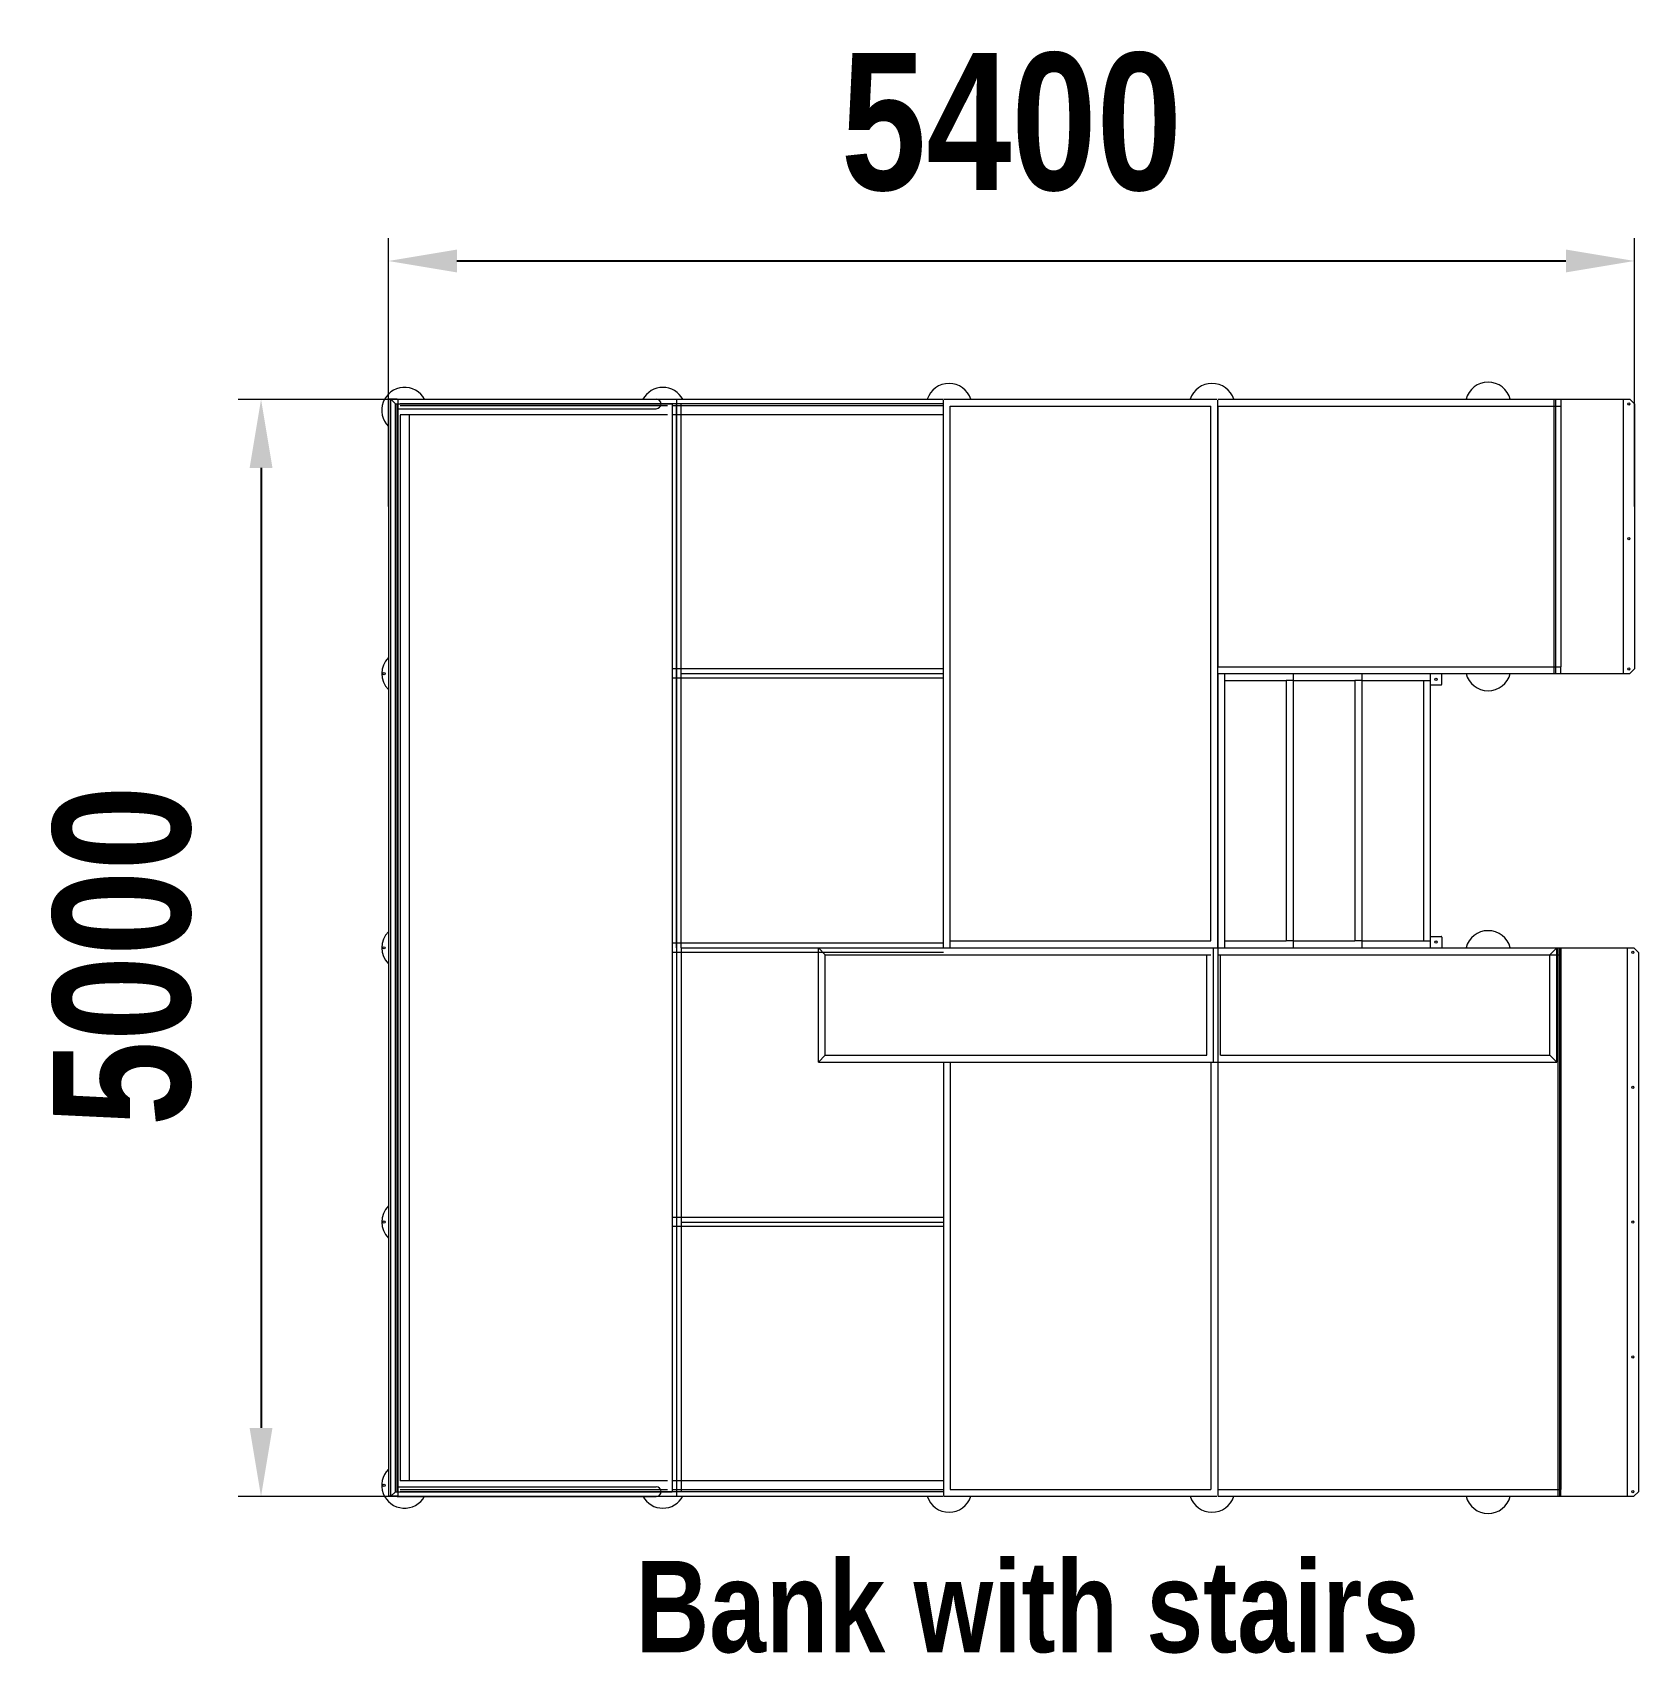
# Model space of a CAD drawing. Header units: millimetres. Extents: x 42331 to 49358, y -3869 to 3225.
import ezdxf

# ---------------------------------------------------------------- set-up
doc = ezdxf.new("R2010")
doc.units = ezdxf.units.MM
doc.layers.add('DiKom', color=7, linetype='Continuous')
doc.styles.add('style1', font='arialbd.ttf', dxfattribs={"width": 0.8})
doc.dimstyles.new('1-50', dxfattribs={"dimtxt": 600, "dimasz": 300, "dimexe": 100, "dimexo": 0, "dimgap": 300, "dimtad": 1, "dimtxsty": 'style1', "dimcen": 200, "dimclrd": 7, "dimclre": 7, "dimclrt": 7, "dimadec": 1, "dimazin": 2, "dimtfac": 1, "dimtmove": 0, "dimatfit": 2, "dimfxl": 1, "dimlwd": 25, "dimlwe": 18, "dimarcsym": 0})

# ---------------------------------------------------------------- blocks, each defined once
blk = doc.blocks.new('*D50')
at = {"layer": 'Defpoints', "color": 0, "transparency": 16777216}
for p in [(49340.1, 2225), (43888.4, 1150.7), (49340.1, 1150.7)]:
    blk.add_point(p, dxfattribs=at)
at = {"layer": 'DiKom', "color": 7, "lineweight": 18, "transparency": 16777216}
for p, q in [((43888.4, 1150.7), (43888.4, 2325)), ((49340.1, 1150.7), (49340.1, 2325))]:
    blk.add_line(p, q, dxfattribs=at)
at = {"layer": 'DiKom', "color": 7, "lineweight": 25, "transparency": 16777216}
blk.add_line((44188.4, 2225), (49040.1, 2225), dxfattribs=at)
at = {"layer": 'DiKom', "color": 7, "transparency": 16777216}
for points in [[(44188.4, 2275), (44188.4, 2175), (43888.4, 2225)], [(49040.1, 2275), (49040.1, 2175), (49340.1, 2225)]]:
    blk.add_solid(points, dxfattribs=at)
at = {"layer": 'DiKom', "color": 7, "transparency": 16777216, "insert": (46614.2, 2831.4), "char_height": 600, "attachment_point": 5, "style": 'style1'}
blk.add_mtext('5400', dxfattribs=at)
blk = doc.blocks.new('*D51')
at = {"layer": 'Defpoints', "color": 0, "transparency": 16777216}
for p in [(44368.5, 1619.6), (43331.4, -3181.4), (44368.5, -3181.4)]:
    blk.add_point(p, dxfattribs=at)
at = {"layer": 'DiKom', "color": 7, "lineweight": 18, "transparency": 16777216}
for p, q in [((44368.5, 1619.6), (43231.4, 1619.6)), ((44368.5, -3181.4), (43231.4, -3181.4))]:
    blk.add_line(p, q, dxfattribs=at)
at = {"layer": 'DiKom', "color": 7, "lineweight": 25, "transparency": 16777216}
blk.add_line((43331.4, 1319.6), (43331.4, -2881.4), dxfattribs=at)
at = {"layer": 'DiKom', "color": 7, "transparency": 16777216}
for points in [[(43281.4, 1319.6), (43381.4, 1319.6), (43331.4, 1619.6)], [(43281.4, -2881.4), (43381.4, -2881.4), (43331.4, -3181.4)]]:
    blk.add_solid(points, dxfattribs=at)
at = {"layer": 'DiKom', "color": 7, "transparency": 16777216, "insert": (42725.1, -815.2), "char_height": 600, "attachment_point": 5, "rotation": 90, "style": 'style1'}
blk.add_mtext('5000', dxfattribs=at)

msp = doc.modelspace()

# ---------------------------------------------------------------- linework, layer by layer
at = {"layer": 'DiKom', "color": 7, "linetype": 'Continuous', "lineweight": 15}
for p, q in [((43888.388, 1616.648), (43888.388, -3177.352)), ((43927.388, 1619.648), (43891.388, 1619.648)), ((43919.388, 1599.648), (43899.388, 1619.648)), ((43899.388, 1619.648), (45149.388, 1619.648)), ((43899.388, -3180.352), (43899.388, 1619.648)), ((43919.388, 1599.648), (45129.388, 1599.648)), ((43919.388, -3160.352), (43919.388, 1599.648)), ((43919.388, 1599.648), (43919.388, -3160.352)), ((43927.388, 1620.648), (45060.399, 1620.648)), ((43927.388, 1599.648), (43927.388, -3160.352)), ((43927.388, 1578.648), (45060.399, 1578.648)), ((43930.388, 1616.648), (43930.388, -3177.352)), ((45109.388, 1599.648), (43939.388, 1599.648)), ((45109.388, 1591.648), (43939.388, 1591.648)), ((46316.443, 1599.648), (45109.388, 1599.648)), ((45129.388, 1599.648), (45129.388, -3160.352)), ((46316.443, 1591.648), (45129.388, 1591.648)), ((45149.388, 1619.648), (45149.388, -3180.352)), ((45149.388, 1619.648), (46316.443, 1619.648)), ((45149.388, 419.648), (45149.388, 1599.648)), ((45169.388, 419.648), (45169.388, 1599.648)), ((45169.388, 419.648), (45169.388, 1599.648)), ((46316.443, 1599.648), (45169.388, 1599.648)), ((46316.443, -777.352), (46316.443, 1616.648)), ((46316.443, 419.648), (46316.443, 1599.648)), ((46319.443, 1619.648), (47513.443, 1619.648)), ((46346.443, -777.352), (46346.443, 1589.648)), ((46346.443, 1589.648), (47486.443, 1589.648)), ((46353.849, 1619.648), (47443.849, 1619.648)), ((47486.443, -750.352), (47486.443, 1589.648)), ((47516.443, 1619.648), (49017.698, 1619.648)), ((47516.443, -777.352), (47516.443, 1616.648)), ((47516.443, 1589.648), (49017.698, 1589.648)), ((47516.443, 1589.648), (47516.443, 449.648)), ((48986.341, 1619.648), (49320.085, 1619.648)), ((48986.341, 1619.648), (48986.341, 419.648)), ((48993.617, 1619.648), (48993.617, 419.648)), ((49017.698, 1619.648), (49017.698, 1589.648)), ((49017.698, 1589.648), (49017.698, 449.648)), ((49290.425, 1619.648), (49290.425, 419.648)), ((49320.085, 1619.648), (49340.085, 1599.648)), ((49340.085, 1599.648), (49340.085, 439.648)), ((45109.388, 1551.648), (43939.388, 1551.648)), ((43939.388, 1549.648), (43939.388, -3112.352)), ((43979.388, 1549.648), (43979.388, -3112.352)), ((46316.443, 1551.648), (45129.388, 1551.648)), ((46316.443, 439.648), (45129.388, 439.648)), ((47516.443, 449.648), (49017.698, 449.648)), ((49017.698, 419.648), (49017.698, 449.648)), ((49320.085, 419.648), (49340.085, 439.648)), ((46316.443, 399.648), (45129.388, 399.648)), ((45149.388, -780.352), (45149.388, 419.648)), ((45169.388, 419.648), (46316.443, 419.648)), ((45169.388, -780.352), (45169.388, 419.648)), ((45169.388, 419.648), (46316.443, 419.648)), ((45169.388, -780.352), (45169.388, 399.648)), ((46316.443, -780.352), (46316.443, 419.648)), ((47516.443, 419.648), (49017.698, 419.648)), ((47516.443, 419.648), (47516.443, -780.352)), ((47516.443, 419.648), (48446.443, 419.648)), ((47546.443, 419.648), (47546.443, -780.352)), ((47546.443, 389.648), (47816.443, 389.648)), ((47546.443, 389.648), (47816.443, 389.648)), ((47816.443, 389.648), (47816.443, -750.352)), ((47846.443, 389.648), (47816.443, 389.648)), ((47846.443, 419.648), (47846.443, -780.352)), ((47846.443, 389.648), (48116.443, 389.648)), ((48116.443, 389.648), (48116.443, -750.352)), ((48146.443, 389.648), (48116.443, 389.648)), ((48146.443, 419.648), (48146.443, -780.352)), ((48146.443, 389.648), (48416.443, 389.648)), ((48416.443, 389.648), (48416.443, -750.352)), ((48416.443, 389.648), (48446.443, 389.648)), ((48446.443, 419.648), (48446.443, -780.352)), ((48446.443, 419.648), (48493.443, 419.648)), ((48446.443, 369.648), (48493.443, 369.648)), ((48496.443, 372.648), (48496.443, 416.648)), ((48986.341, 419.648), (49320.085, 419.648)), ((46316.443, -760.352), (45129.388, -760.352)), ((46346.443, -750.352), (47486.443, -750.352)), ((47546.443, -750.352), (47816.443, -750.352)), ((47546.443, -750.352), (47816.443, -750.352)), ((47846.443, -750.352), (47816.443, -750.352)), ((47846.443, -750.352), (48116.443, -750.352)), ((48146.443, -750.352), (48116.443, -750.352)), ((48146.443, -750.352), (48416.443, -750.352)), ((48416.443, -750.352), (48446.443, -750.352)), ((48446.443, -730.352), (48493.443, -730.352)), ((48496.443, -733.352), (48496.443, -777.352)), ((46316.443, -800.352), (45129.388, -800.352)), ((45149.388, -780.352), (45149.388, -1980.352)), ((45169.388, -780.352), (45169.388, -1960.352)), ((45169.388, -780.352), (45169.388, -1980.352)), ((45169.388, -780.352), (46316.443, -780.352)), ((45169.388, -780.352), (46316.443, -780.352)), ((45769.449, -1280.352), (45769.449, -780.352)), ((45769.449, -780.352), (47498.87, -780.352)), ((45769.449, -780.352), (45799.449, -810.352)), ((45799.449, -1250.352), (45799.449, -810.352)), ((45799.449, -810.352), (47468.87, -810.352)), ((46319.443, -780.352), (47513.443, -780.352)), ((46319.443, -780.352), (47513.443, -780.352)), ((46346.443, -810.352), (47486.443, -810.352)), ((47468.87, -1250.352), (47468.87, -810.352)), ((47498.87, -1280.352), (47498.87, -780.352)), ((47498.87, -1280.352), (47498.87, -780.352)), ((47498.87, -780.352), (49000.125, -780.352)), ((47516.443, -780.352), (49017.698, -780.352)), ((47516.443, -780.352), (48446.443, -780.352)), ((47516.443, -783.352), (47516.443, -3177.352)), ((47516.443, -810.352), (49017.698, -810.352)), ((47516.443, -810.352), (47516.443, -3150.352)), ((47528.87, -1250.352), (47528.87, -810.352)), ((47528.87, -810.352), (48970.125, -810.352)), ((48446.443, -780.352), (48493.443, -780.352)), ((49000.125, -780.352), (48970.125, -810.352)), ((48970.125, -1250.352), (48970.125, -810.352)), ((49000.125, -1280.352), (49000.125, -780.352)), ((49003.935, -780.352), (49337.68, -780.352)), ((49003.935, -780.352), (49003.935, -3180.352)), ((49011.211, -780.352), (49011.211, -3180.352)), ((49017.698, -780.352), (49017.698, -810.352)), ((49017.698, -810.352), (49017.698, -3150.352)), ((49308.019, -780.352), (49308.019, -3180.352)), ((49337.68, -780.352), (49357.68, -800.352)), ((49357.68, -800.352), (49357.68, -3160.352)), ((45799.449, -1250.352), (45769.449, -1280.352)), ((45799.449, -1250.352), (47468.87, -1250.352)), ((47528.87, -1250.352), (48970.125, -1250.352)), ((49000.125, -1280.352), (48970.125, -1250.352)), ((45769.449, -1280.352), (47498.87, -1280.352)), ((46316.443, -1280.352), (46316.443, -3177.352)), ((46316.443, -1280.352), (46316.443, -1980.352)), ((46346.443, -1280.352), (46346.443, -3150.352)), ((47486.443, -1280.352), (47486.443, -3150.352)), ((47498.87, -1280.352), (49000.125, -1280.352)), ((46316.443, -1960.352), (45129.388, -1960.352)), ((45149.388, -1980.352), (45149.388, -3160.352)), ((45169.388, -1980.352), (45169.388, -3160.352)), ((45169.388, -1980.352), (45169.388, -3160.352)), ((45169.388, -1980.352), (46316.443, -1980.352)), ((45169.388, -1980.352), (46316.443, -1980.352)), ((46316.443, -1980.352), (46316.443, -3160.352)), ((46316.443, -2000.352), (45129.388, -2000.352)), ((45109.388, -3112.352), (43939.388, -3112.352)), ((46316.443, -3112.352), (45129.388, -3112.352)), ((43927.388, -3180.352), (43891.388, -3180.352)), ((43919.388, -3160.352), (43899.388, -3180.352)), ((43899.388, -3180.352), (45149.388, -3180.352)), ((43899.388, -3180.352), (45149.388, -3180.352)), ((43919.388, -3160.352), (45129.388, -3160.352)), ((43927.388, -3139.352), (45060.399, -3139.352)), ((43927.388, -3181.352), (45060.399, -3181.352)), ((45109.388, -3152.352), (43939.388, -3152.352)), ((45109.388, -3160.352), (43939.388, -3160.352)), ((46316.443, -3160.352), (45109.388, -3160.352)), ((46316.443, -3152.352), (45129.388, -3152.352)), ((45149.388, -3180.352), (46316.443, -3180.352)), ((46316.443, -3160.352), (45169.388, -3160.352)), ((46319.443, -3180.352), (47513.443, -3180.352)), ((46346.443, -3150.352), (47486.443, -3150.352)), ((46353.849, -3180.352), (47443.849, -3180.352)), ((47516.443, -3150.352), (49017.698, -3150.352)), ((47516.443, -3180.352), (49017.698, -3180.352)), ((49003.935, -3180.352), (49337.68, -3180.352)), ((49017.698, -3180.352), (49017.698, -3150.352)), ((49337.68, -3180.352), (49357.68, -3160.352))]:
    msp.add_line(p, q, dxfattribs=at)
for centre in [(49315.085, 1599.648), (49315.085, 1009.648), (49315.085, 439.648), (43869.388, 419.648), (48471.443, 394.648), (43869.388, -780.352), (48471.443, -755.352), (49332.68, -800.352), (49332.68, -1390.352), (43869.388, -1980.352), (49332.68, -1980.352), (49332.68, -2570.352), (43869.388, -3132.352), (49332.68, -3160.352)]:
    msp.add_circle(centre, 5, dxfattribs=at)
for centre, radius, start, end in [((43959.388, 1571.648), 100, 28.685402, 224.7650847), ((45089.388, 1571.648), 100, 28.685402, 151.314598), ((46341.443, 1589.348), 100, 17.6378795, 162.3621205), ((47491.443, 1589.348), 100, 17.6378795, 162.3621205), ((48699.613, 1594.648), 100, 14.4775122, 165.5224878), ((43891.388, 1616.648), 3, 90, 180), ((45060.399, 1599.648), 21, 0, 90), ((45060.399, 1599.648), 21, 270, 0), ((43959.388, 419.648), 100, 135.2349153, 224.7650847), ((48493.443, 416.648), 3, 0, 90), ((48493.443, 372.648), 3, 270, 0), ((48699.613, 444.648), 100, 194.4775122, 345.5224878), ((48699.613, -805.352), 100, 14.4775122, 165.5224878), ((43959.388, -780.352), 100, 135.2349153, 224.7650847), ((48493.443, -733.352), 3, 0, 90), ((43959.388, -1980.352), 100, 135.2349153, 224.7650847), ((43959.388, -3132.352), 100, 135.2349153, 331.314598), ((43891.388, -3177.352), 3, 180, 270), ((45089.388, -3132.352), 100, 208.685402, 331.314598), ((45060.399, -3160.352), 21, 0, 90), ((45060.399, -3160.352), 21, 270, 0), ((46341.443, -3150.052), 100, 197.6378795, 342.3621205), ((47491.443, -3150.052), 100, 197.6378795, 342.3621205), ((48699.613, -3155.352), 100, 194.4775122, 345.5224878)]:
    msp.add_arc(centre, radius, start, end, dxfattribs=at)

# ---------------------------------------------------------------- texts
at = {"layer": 'DiKom', "insert": (44969.243, -3462.893), "char_height": 400, "width": 5405.47657, "attachment_point": 1, "style": 'style1'}
msp.add_mtext('Bank with stairs', dxfattribs=at)

# ---------------------------------------------------------------- dimensions: what is measured, and where the dimension line sits
at = {"layer": 'DiKom'}
dim = msp.add_linear_dim(base=(49340.085, 2225.04), p1=(43888.388, 1150.709), p2=(49340.085, 1150.709), text='5400', dimstyle='1-50', dxfattribs=at)
dim.commit()
dim.dimension.update_dxf_attribs({"geometry": '*D50', "text_midpoint": (46614.237, 2225.04), "dimtype": 160})
dim = msp.add_linear_dim(base=(43331.421, -3181.352), p1=(44368.474, 1619.648), p2=(44368.474, -3181.352), angle=90, text='5000', dimstyle='1-50', dxfattribs=at)
dim.commit()
dim.dimension.update_dxf_attribs({"geometry": '*D51', "text_midpoint": (43331.421, -815.199), "dimtype": 160})

doc.saveas('drawing.dxf')
